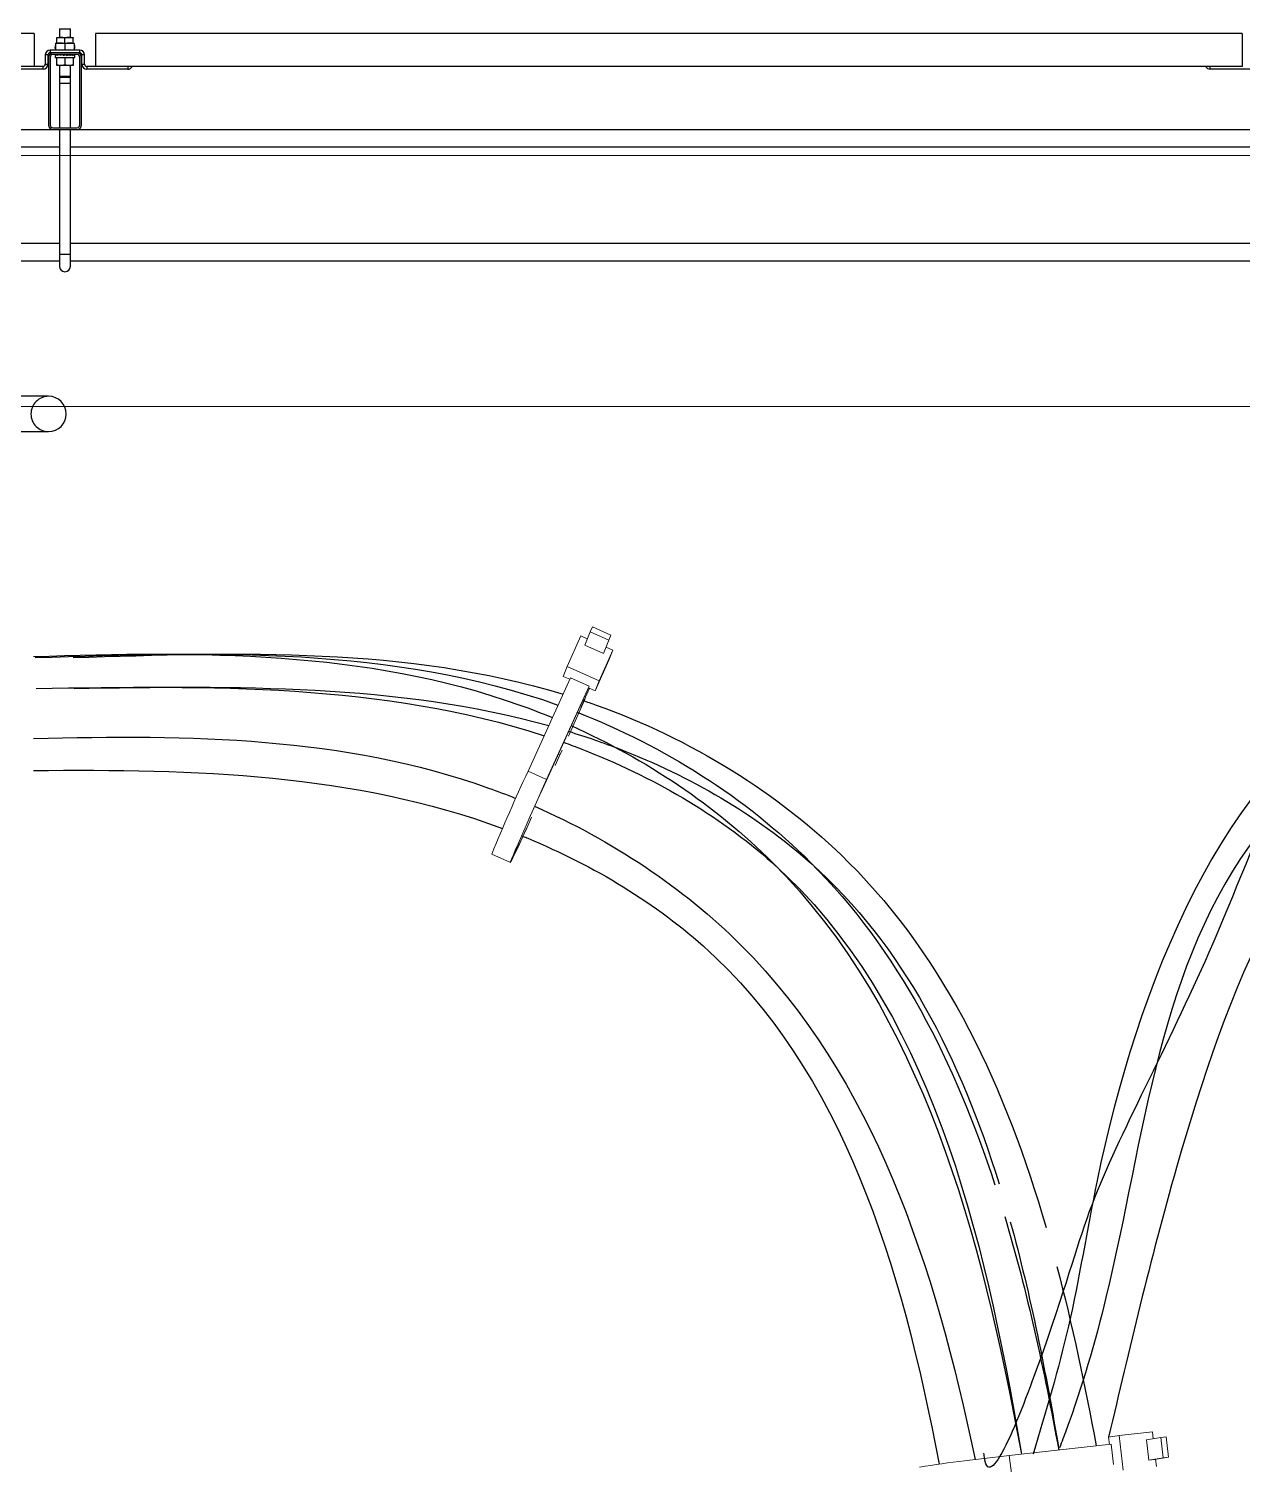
# Model space of a CAD drawing. Header units: feet. Extents: x 0.3 to 98.5, y -18.6 to 31.5.
# Drawn here: x 83.599 to 84.496, y 5.761 to 6.822 of the extents above; entities that cross this region are included whole.
import ezdxf

# ---------------------------------------------------------------- set-up
doc = ezdxf.new("R2010")
doc.units = ezdxf.units.FT
doc.header["$MEASUREMENT"] = 0
doc.linetypes.add('HIDDEN', pattern=[0.375, 0.25, -0.125])
for name, color, linetype in [('ATI CENTER SUPPORT', 7, 'Continuous'), ('DC STRING CABLES', 30, 'Continuous'), ('E-DETL', 1, 'Continuous'), ('S-BOLT', 93, 'Continuous')]:
    doc.layers.add(name, color=color, linetype=linetype)

msp = doc.modelspace()

# ---------------------------------------------------------------- linework, layer by layer
at = {"color": 7, "linetype": 'Continuous', "lineweight": 25}
for p, q in [((83.61951, 6.81546), (83.61951, 6.81601)), ((83.61951, 6.81601), (83.63165, 6.81601)), ((83.61951, 6.81188), (83.61951, 6.81546)), ((83.62153, 6.82248), (83.62153, 6.81601)), ((83.62153, 6.82248), (83.62963, 6.82248)), ((83.62558, 6.81188), (83.62558, 6.81546)), ((83.62963, 6.81601), (83.62963, 6.82248)), ((83.63165, 6.81601), (83.63165, 6.81546)), ((83.63165, 6.81188), (83.63165, 6.81546)), ((83.61465, 6.8067), (83.61465, 6.80468)), ((83.63651, 6.8067), (83.61465, 6.8067)), ((83.63651, 6.80468), (83.61465, 6.80468)), ((83.6183, 6.81018), (83.6183, 6.80872)), ((83.6187, 6.81018), (83.6183, 6.81018)), ((83.6183, 6.80791), (83.6183, 6.80872)), ((83.6183, 6.80791), (83.6187, 6.80793)), ((83.6187, 6.81188), (83.6187, 6.8067)), ((83.6187, 6.81188), (83.63246, 6.81188)), ((83.62558, 6.81126), (83.62558, 6.8067)), ((83.63246, 6.81126), (83.63246, 6.81188)), ((83.63246, 6.81126), (83.63246, 6.8067)), ((83.63286, 6.81018), (83.63246, 6.81018)), ((83.63286, 6.80791), (83.63246, 6.80793)), ((83.63286, 6.80791), (83.63286, 6.81018)), ((83.63651, 6.80468), (83.63651, 6.8067)), ((83.60939, 6.79456), (83.60292, 6.79456)), ((83.60939, 6.79254), (83.60939, 6.79456)), ((83.61304, 6.80306), (83.61101, 6.80306)), ((83.61101, 6.80306), (83.61101, 6.79618)), ((83.61101, 6.79618), (83.61304, 6.79618)), ((83.61304, 6.80306), (83.61304, 6.79618)), ((83.61344, 6.80144), (83.61344, 6.75126)), ((83.61465, 6.80144), (83.61465, 6.75126)), ((83.63448, 6.80346), (83.61668, 6.80346)), ((83.6183, 6.80346), (83.6183, 6.80265)), ((83.6183, 6.80346), (83.61871, 6.80344)), ((83.6183, 6.80265), (83.6183, 6.8012)), ((83.6183, 6.8012), (83.63286, 6.8012)), ((83.61874, 6.80346), (83.61874, 6.80265)), ((83.61874, 6.80346), (83.61987, 6.80339)), ((83.61951, 6.79537), (83.61951, 6.8012)), ((83.63165, 6.79537), (83.61951, 6.79537)), ((83.61968, 6.80346), (83.61968, 6.80341)), ((83.62, 6.80346), (83.62, 6.80265)), ((83.62, 6.80346), (83.62106, 6.80338)), ((83.62106, 6.80338), (83.62106, 6.80312)), ((83.62153, 6.79537), (83.62153, 6.74924)), ((83.62194, 6.80346), (83.62194, 6.80265)), ((83.62194, 6.80346), (83.62263, 6.80338)), ((83.62263, 6.80338), (83.62263, 6.8029)), ((83.62432, 6.80346), (83.62432, 6.80265)), ((83.62432, 6.80265), (83.62684, 6.80346)), ((83.62432, 6.80346), (83.62456, 6.80338)), ((83.62456, 6.80338), (83.62456, 6.80273)), ((83.62558, 6.8012), (83.62558, 6.79591)), ((83.62684, 6.80346), (83.62684, 6.80265)), ((83.62922, 6.80346), (83.62853, 6.80338)), ((83.62922, 6.80346), (83.62922, 6.80265)), ((83.62963, 6.74924), (83.62963, 6.79537)), ((83.63116, 6.80346), (83.6301, 6.80338)), ((83.63116, 6.80346), (83.63116, 6.80265)), ((83.63242, 6.80346), (83.63116, 6.80339)), ((83.63148, 6.80341), (83.63148, 6.80346)), ((83.63165, 6.8012), (83.63165, 6.79537)), ((83.63242, 6.80346), (83.63242, 6.80265)), ((83.63286, 6.80346), (83.63242, 6.80344)), ((83.63286, 6.8012), (83.63286, 6.80346)), ((83.63651, 6.75126), (83.63651, 6.80144)), ((83.63772, 6.75126), (83.63772, 6.80144)), ((83.64015, 6.80306), (83.63812, 6.80306)), ((83.63812, 6.79618), (83.63812, 6.80306)), ((83.63812, 6.79618), (83.64015, 6.79618)), ((83.64015, 6.79618), (83.64015, 6.80306)), ((83.64177, 6.79456), (83.64177, 6.79254)), ((83.64824, 6.79456), (83.64177, 6.79456)), ((83.67211, 6.79456), (83.67211, 6.79254)), ((84.47252, 6.79255), (84.47252, 6.79457)), ((83.60939, 6.79254), (83.57905, 6.79254)), ((83.62153, 6.78738), (83.62244, 6.78647)), ((83.62153, 6.78738), (83.62963, 6.78738)), ((83.62872, 6.78647), (83.62244, 6.78647)), ((83.62872, 6.78647), (83.62963, 6.78738)), ((83.67211, 6.79254), (83.64177, 6.79254)), ((84.50285, 6.79255), (84.47252, 6.79255)), ((78.42306, 6.74803), (84.51013, 6.74803)), ((83.61668, 6.74924), (83.63448, 6.74924)), ((83.62153, 6.74803), (83.62153, 6.64686)), ((83.62963, 6.64686), (83.62963, 6.74803)), ((81.84273, 6.65091), (83.62153, 6.65091)), ((83.62963, 6.65091), (84.51498, 6.65091))]:
    msp.add_line(p, q, dxfattribs=at)
at = {"color": 8, "linetype": 'Continuous', "lineweight": 25}
for p, q in [((83.62963, 6.78202), (83.62153, 6.78202)), ((81.84273, 6.73508), (83.62153, 6.73508)), ((83.62963, 6.73508), (84.51498, 6.73508)), ((81.84273, 6.66386), (83.62153, 6.66386)), ((83.62153, 6.65577), (83.62963, 6.65577)), ((83.62963, 6.66386), (84.51498, 6.66386))]:
    msp.add_line(p, q, dxfattribs=at)
at = {"color": 7, "linetype": 'Continuous', "lineweight": 25}
for centre, radius, start, end in [((83.62267, 6.80651), 0.00949, 90.78245, 109.47371), ((83.62245, 6.80671), 0.0093, 70.33173, 89.41212), ((83.62876, 6.80643), 0.00958, 90.86772, 109.38844), ((83.62849, 6.80652), 0.00949, 70.52369, 89.22015), ((83.61465, 6.80306), 0.00364, 90, 180), ((83.61465, 6.80306), 0.00162, 90, 180), ((83.61668, 6.80144), 0.00324, 90, 180), ((83.62229, 6.80112), 0.01076, 90.78154, 109.47462), ((83.62196, 6.80095), 0.01093, 70.67545, 89.06839), ((83.62918, 6.80106), 0.01082, 90.83441, 109.42175), ((83.62887, 6.80112), 0.01076, 70.5263, 89.21755), ((83.63448, 6.80144), 0.00324, 0, 90), ((83.63651, 6.80306), 0.00364, 0, 90), ((83.63651, 6.80306), 0.00162, 0, 90), ((83.60939, 6.79618), 0.00162, 270, 0), ((83.60939, 6.79618), 0.00364, 270, 0), ((83.61668, 6.80144), 0.00202, 90, 180), ((83.62267, 6.80483), 0.00946, 250.49389, 269.24995), ((83.62242, 6.80485), 0.00949, 270.77646, 289.47969), ((83.62871, 6.80467), 0.0093, 250.33173, 269.41212), ((83.62849, 6.80486), 0.00949, 270.78245, 289.47371), ((83.63448, 6.80144), 0.00202, 0, 90), ((83.64177, 6.79618), 0.00364, 180, 270), ((83.64177, 6.79618), 0.00162, 180, 270), ((83.67211, 6.79618), 0.00364, 270, 333.6122), ((84.47252, 6.79619), 0.00364, 206.3878, 270), ((83.61668, 6.75126), 0.00324, 180, 270), ((83.61668, 6.75126), 0.00202, 180, 270), ((83.63448, 6.75126), 0.00202, 270, 0), ((83.63448, 6.75126), 0.00324, 270, 360), ((83.62558, 6.64686), 0.00405, 180, 0)]:
    msp.add_arc(centre, radius, start, end, dxfattribs=at)
for centre, major_axis, ratio, start_param, end_param in [((83.62558, 6.80832), (0.00728, 0.00045), 0.3139957, 2.7731698, 3.1222356), ((83.62558, 6.80832), (0.00728, 0.00045), 0.3139957, 5.9147624, 6.2638283), ((83.62558, 6.80306), (0.00728, 0.00045), 0.3139957, 2.7731698, 3.1222356), ((83.62558, 6.80306), (0.00728, 0.00126), 0.2696128, 2.3968839, 2.7459498), ((83.62558, 6.80306), (0.00727, 0.00186), 0.1935412, 2.0450356, 2.3941015), ((83.62558, 6.80306), (0.00728, 0.00221), 0.1002607, 1.7148622, 2.0639281), ((83.62558, 6.80306), (0.00728, 0.00221), 0.1002607, 4.8564549, 5.2055207), ((83.62558, 6.80306), (0.00589, 0.00179), 0.1002607, 4.8980999, 5.2055207), ((83.62558, 6.80306), (0.00727, 0.00186), 0.1935412, 5.1866283, 5.5356941), ((83.62558, 6.80306), (0.00589, 0.0015), 0.1935412, 5.328746, 5.5356941), ((83.62558, 6.80306), (0.00728, 0.00126), 0.2696128, 5.5384766, 5.8875424), ((83.62558, 6.80306), (0.00728, 0.00045), 0.3139957, 5.9147624, 6.2638283)]:
    msp.add_ellipse(centre, major_axis=major_axis, ratio=ratio, start_param=start_param, end_param=end_param, dxfattribs=at)
at = {"layer": 'ATI CENTER SUPPORT', "color": 1}
for p, q in [((83.60292, 6.81884), (81.86134, 6.81884)), ((83.60292, 6.81884), (83.60292, 6.79456)), ((83.64824, 6.81884), (83.64824, 6.79456)), ((84.49637, 6.81884), (83.64824, 6.81884)), ((84.49637, 6.81884), (84.49637, 6.79456)), ((83.60292, 6.79456), (81.86134, 6.79456)), ((84.49637, 6.79456), (83.64824, 6.79456))]:
    msp.add_line(p, q, dxfattribs=at)
at = {"layer": 'ATI CENTER SUPPORT', "color": 8, "linetype": 'Continuous', "lineweight": 15}
for p, q in [((83.29977, 6.72878), (84.51387, 6.72878)), ((83.2264, 6.54322), (84.51387, 6.54322))]:
    msp.add_line(p, q, dxfattribs=at)
at = {"layer": 'DC STRING CABLES'}
for points in [[(84.84652, 6.41107), (84.6009, 6.3652), (84.4717, 6.13952), (84.38525, 5.95316), (84.34873, 5.84395), (84.30576, 5.76538), (84.30533, 5.76909)], [(84.8258, 6.38336), (84.5987, 6.33863), (84.38901, 5.97073), (84.36778, 5.86301), (84.34165, 5.76835)], [(84.82283, 6.35566), (84.70587, 6.34939), (84.50824, 6.22698), (84.39554, 5.88423), (84.36615, 5.7863), (84.36125, 5.77325)], [(84.82283, 6.32795), (84.64217, 6.30042), (84.44781, 5.98053), (84.39754, 5.78101)]]:
    msp.add_spline(points, degree=3, dxfattribs=at)
for points, knots in [([(83.60228, 6.35828), (83.72547, 6.3621), (83.85678, 6.36316), (83.97811, 6.31641), (83.98609, 6.31311)], [0.3172302, 0.3172302, 0.3172302, 0.3172302, 4.659376, 4.9677961, 4.9677961, 4.9677961, 4.9677961]), ([(83.60348, 6.35742), (83.73572, 6.36174), (83.868, 6.36606), (83.99025, 6.32238), (83.99029, 6.32236)], [0, 0, 0, 0, 4.659376, 4.6607503, 4.6607503, 4.6607503, 4.6607503]), ([(84.00443, 6.31708), (84.06848, 6.29207), (84.2113, 6.2022), (84.28389, 6.05808), (84.31333, 5.9677)], [4.8410384, 4.8410384, 4.8410384, 4.8410384, 7.3005954, 10.6386423, 10.6386423, 10.6386423, 10.6386423]), ([(84.00841, 6.32585), (84.01175, 6.32474), (84.08451, 6.29958), (84.24692, 6.20083), (84.32149, 6.03858), (84.35131, 5.93596)], [4.5327918, 4.5327918, 4.5327918, 4.5327918, 4.659376, 7.3005954, 11.0259441, 11.0259441, 11.0259441, 11.0259441]), ([(83.99992, 6.30715), (84.05514, 6.28244), (84.24363, 6.1568), (84.3032, 5.93153), (84.33297, 5.76836)], [5.1467727, 5.1467727, 5.1467727, 5.1467727, 7.3005954, 13.0023604, 13.0023604, 13.0023604, 13.0023604]), ([(83.60228, 6.29758), (83.71767, 6.30068), (83.83929, 6.29907), (83.95228, 6.25608), (83.95893, 6.25339)], [0.5886467, 0.5886467, 0.5886467, 0.5886467, 4.659376, 4.9155113, 4.9155113, 4.9155113, 4.9155113]), ([(83.99432, 6.29481), (83.99889, 6.29318), (84.05487, 6.27233), (84.25159, 6.15971), (84.3051, 5.93376), (84.33311, 5.76837)], [4.7008971, 4.7008971, 4.7008971, 4.7008971, 4.8751145, 6.8438181, 12.542802, 12.542802, 12.542802, 12.542802]), ([(83.99801, 6.30294), (84.01084, 6.29901), (84.07529, 6.27679), (84.22123, 6.19325), (84.28785, 6.06063), (84.3165, 5.96836)], [4.3905786, 4.3905786, 4.3905786, 4.3905786, 4.8751145, 6.8438181, 10.2079612, 10.2079612, 10.2079612, 10.2079612]), ([(83.97293, 6.2475), (84.02961, 6.22268), (84.20397, 6.10755), (84.26898, 5.90793), (84.29871, 5.76455)], [5.0961601, 5.0961601, 5.0961601, 5.0961601, 7.3005954, 12.330916, 12.330916, 12.330916, 12.330916]), ([(83.96331, 6.22572), (84.01218, 6.20599), (84.18542, 6.10485), (84.24421, 5.90823), (84.27214, 5.76108)], [4.9601861, 4.9601861, 4.9601861, 4.9601861, 6.8438181, 11.9216807, 11.9216807, 11.9216807, 11.9216807])]:
    msp.add_open_spline(points, degree=3, knots=knots, dxfattribs=at)
for points in [[(83.63169, 6.35742), (83.75517, 6.36145), (83.87864, 6.36549), (83.99396, 6.33046)], [(83.60421, 6.33469), (83.73253, 6.33668), (83.86084, 6.33867), (83.98001, 6.29971)], [(83.63243, 6.33469), (83.75188, 6.33654), (83.87134, 6.33839), (83.98341, 6.3072)], [(83.60228, 6.27398), (83.72139, 6.27521), (83.8395, 6.27189), (83.94925, 6.23116)], [(84.32068, 5.94417), (84.33742, 5.88821), (84.3499, 5.82983), (84.36061, 5.77146)], [(84.32474, 5.94033), (84.33997, 5.8856), (84.3511, 5.82841), (84.3608, 5.77148)], [(84.35928, 5.90715), (84.37074, 5.8637), (84.38002, 5.81914), (84.38825, 5.77456)]]:
    msp.add_open_spline(points, degree=3, dxfattribs=at)
at = {"layer": 'E-DETL', "linetype": 'Continuous', "lineweight": 0}
for p, q in [((84.01402, 6.37663), (84.01567, 6.38026)), ((84.01567, 6.38026), (84.02941, 6.3741)), ((83.99696, 6.35099), (84.00716, 6.37347)), ((84.00716, 6.37347), (84.01191, 6.37134)), ((84.01008, 6.36674), (84.01402, 6.37663)), ((84.01402, 6.37663), (84.02776, 6.37047)), ((84.02382, 6.36058), (84.02776, 6.37047)), ((84.02941, 6.3741), (84.02547, 6.3642)), ((84.02776, 6.37047), (84.02941, 6.3741)), ((84.01008, 6.36674), (84.02382, 6.36058)), ((84.02063, 6.34037), (84.03083, 6.36286)), ((84.02382, 6.36058), (84.02547, 6.3642)), ((84.02583, 6.36511), (84.03083, 6.36286)), ((84.03083, 6.36286), (84.02789, 6.35548)), ((83.99402, 6.3436), (83.99696, 6.35099)), ((83.99696, 6.35099), (84.02063, 6.34037)), ((84.02789, 6.35548), (84.01769, 6.33299)), ((83.96812, 6.2735), (83.99946, 6.34257)), ((83.99402, 6.3436), (83.99893, 6.3414)), ((83.99946, 6.34257), (84.0132, 6.33641)), ((84.01769, 6.33299), (84.02063, 6.34037)), ((84.01272, 6.33522), (83.98139, 6.26615)), ((83.98186, 6.26734), (84.0132, 6.33641)), ((84.0132, 6.33641), (84.01272, 6.33522)), ((84.01272, 6.33522), (84.01769, 6.33299)), ((83.98811, 6.27768), (83.9917, 6.2856)), ((83.99122, 6.28441), (83.98816, 6.27764)), ((83.99046, 6.28615), (83.9917, 6.2856)), ((83.99334, 6.28909), (83.99122, 6.28441)), ((83.9917, 6.2856), (83.99328, 6.28909)), ((83.96812, 6.2735), (83.98186, 6.26734)), ((83.94134, 6.21215), (83.95509, 6.20599)), ((84.32406, 5.76736), (84.39943, 5.77581)), ((84.39754, 5.78101), (84.40538, 5.78226)), ((84.39754, 5.78101), (84.39816, 5.77567)), ((84.39943, 5.77581), (84.40117, 5.76085)), ((84.40538, 5.78226), (84.42992, 5.78502)), ((84.40538, 5.78226), (84.40838, 5.7565)), ((84.42563, 5.77906), (84.43615, 5.78074)), ((84.42563, 5.77906), (84.42737, 5.7641)), ((84.42992, 5.78502), (84.43052, 5.77985)), ((84.43615, 5.78074), (84.44011, 5.78119)), ((84.43615, 5.78074), (84.43789, 5.76579)), ((84.44011, 5.78119), (84.44185, 5.76623)), ((84.32406, 5.76736), (84.3258, 5.7524)), ((84.42737, 5.7641), (84.43789, 5.76579)), ((84.42737, 5.7641), (84.43133, 5.76455)), ((84.44185, 5.76623), (84.43133, 5.76455)), ((84.43229, 5.7647), (84.43292, 5.75925)), ((84.43789, 5.76579), (84.44185, 5.76623))]:
    msp.add_line(p, q, dxfattribs=at)
at = {"layer": 'E-DETL', "linetype": 'Continuous', "lineweight": 0, "flags": 128}
for points in [[(83.97024, 6.23816), (83.96716, 6.23139), (83.9643, 6.22515), (83.96173, 6.21958), (83.95951, 6.21484), (83.95769, 6.21102), (83.95633, 6.20823), (83.95545, 6.20654), (83.95509, 6.20599), (83.95524, 6.20659), (83.9559, 6.20832), (83.95705, 6.21115), (83.95868, 6.215), (83.96073, 6.21979), (83.96316, 6.22538), (83.96591, 6.23165), (83.9689, 6.23844), (83.97208, 6.24558), (83.97535, 6.2529), (83.97864, 6.26021), (83.98186, 6.26734)], [(83.98139, 6.26615), (83.97843, 6.2596), (83.97541, 6.25288), (83.9724, 6.24616), (83.96949, 6.23961), (83.96673, 6.23337), (83.96421, 6.22762), (83.96198, 6.22248), (83.9601, 6.21809), (83.9586, 6.21455), (83.95754, 6.21195), (83.95693, 6.21036), (83.9568, 6.20981), (83.95714, 6.21032), (83.95794, 6.21187), (83.95919, 6.21443), (83.96086, 6.21793), (83.9629, 6.22229), (83.96526, 6.2274), (83.96789, 6.23314), (83.97072, 6.23936)]]:
    msp.add_lwpolyline(points, dxfattribs=at)
at = {"layer": 'E-DETL', "linetype": 'Continuous', "lineweight": 0}
for centre, radius, start, end in [((82.2237, 7.10004), 1.94651, 335.71351, 336.85239), ((81.70437, 7.331), 2.51493, 335.78261, 336.66527), ((85.16147, 5.71613), 1.3171, 154.96429, 157.87656), ((84.45636, 4.45693), 1.3171, 95.7651, 98.67737)]:
    msp.add_arc(centre, radius, start, end, dxfattribs=at)
at = {"layer": 'S-BOLT'}
msp.add_lwpolyline([(83.61349, 6.55067), (83.29032, 6.55067), (83.29032, 6.52453), (83.61349, 6.52453)], dxfattribs=at)
at = {"layer": 'S-BOLT', "linetype": 'HIDDEN'}
msp.add_arc((83.61349, 6.5376), 0.01307, 90, 270, dxfattribs=at)
at = {"layer": 'S-BOLT'}
msp.add_arc((83.61349, 6.5376), 0.01307, 270, 90, dxfattribs=at)

doc.saveas('drawing.dxf')
